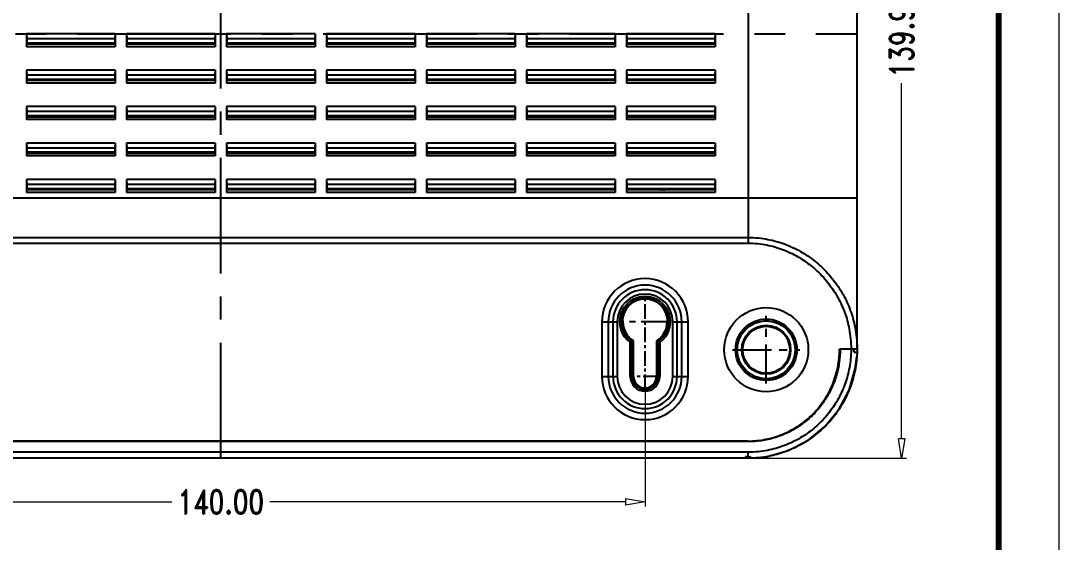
# Model space of a CAD drawing. Header units: millimetres. Extents: x 4911 to 5491, y 411 to 814.
# Drawn here: x 5320 to 5491.3, y 549.8 to 635.8 of the extents above; entities that cross this region are included whole.
import ezdxf

# ---------------------------------------------------------------- set-up
doc = ezdxf.new("R2010")
doc.units = ezdxf.units.MM
doc.linetypes.add('CENTER', pattern=[50.8, 31.75, -6.35, 6.35, -6.35])
doc.layers.add('dim', color=82, linetype='Continuous', lineweight=9)
doc.layers.add('from', color=7, linetype='Continuous', lineweight=13)
doc.styles.add('ROMAND', font='romand.shx', dxfattribs={"width": 0.75, "bigfont": 'gbcbig.shx'})
doc.dimstyles.new('YanXiu', dxfattribs={"dimtxt": 2.5, "dimasz": 2.2, "dimexe": 1, "dimexo": 0, "dimgap": 0.66, "dimtad": 0, "dimzin": 1, "dimdsep": 46, "dimtxsty": 'ROMAND', "dimblk": 'CLOSEDBLANK', "dimcen": 0, "dimclrd": 3, "dimclre": 3, "dimclrt": 7, "dimazin": 0, "dimtfac": 1, "dimtofl": 0, "dimtmove": 0, "dimatfit": 3, "dimldrblk": 'CLOSEDBLANK', "dimfxl": 1, "dimlwd": 5, "dimlwe": 5, "dimarcsym": 0})

# ---------------------------------------------------------------- blocks, each defined once
blk = doc.blocks.new('_ClosedBlank')
at = {"color": 0, "linetype": 'ByBlock', "lineweight": -2}
for p, q in [((-1, 0.167), (0, 0)), ((-1, 0.167), (-1, -0.167)), ((0, 0), (-1, -0.167))]:
    blk.add_line(p, q, dxfattribs=at)
blk = doc.blocks.new('*D49')
at = {"layer": 'Defpoints', "color": 0}
for p in [(5454.69, 703.55), (5439.48, 563.65), (5465.33, 563.65)]:
    blk.add_point(p, dxfattribs=at)
at = {"layer": 'dim', "color": 3, "lineweight": 5}
for p, q in [((5454.69, 703.55), (5466.13, 703.55)), ((5465.33, 700.35), (5465.33, 641.68)), ((5465.33, 566.85), (5465.33, 625.51)), ((5439.48, 563.65), (5466.13, 563.65))]:
    blk.add_line(p, q, dxfattribs=at)
at = {"layer": 'dim', "color": 3, "lineweight": 5, "xscale": 3.2, "yscale": 3.2, "zscale": 3.2}
for p, rotation in [((5465.33, 703.55), 90), ((5465.33, 563.65), 270)]:
    blk.add_blockref('_ClosedBlank', p, dxfattribs=dict(at, rotation=rotation))
at = {"layer": 'dim', "color": 7, "insert": (5465.33, 633.6), "char_height": 4, "attachment_point": 5, "rotation": 90, "style": 'ROMAND'}
blk.add_mtext('139.90', dxfattribs=at)
blk = doc.blocks.new('*D67')
at = {"layer": 'Defpoints', "color": 0}
for p in [(5282.99, 575.06), (5422.99, 575.01), (5422.99, 556.47)]:
    blk.add_point(p, dxfattribs=at)
at = {"layer": 'dim', "color": 3, "lineweight": 5}
for p, q in [((5282.99, 575.06), (5282.99, 555.68)), ((5422.99, 575.01), (5422.99, 555.68)), ((5286.19, 556.47), (5344.9, 556.47)), ((5419.79, 556.47), (5361.07, 556.47))]:
    blk.add_line(p, q, dxfattribs=at)
at = {"layer": 'dim', "color": 3, "lineweight": 5, "xscale": 3.2, "yscale": 3.2, "zscale": 3.2, "rotation": 180}
blk.add_blockref('_ClosedBlank', (5282.99, 556.47), dxfattribs=at)
at = {"layer": 'dim', "color": 3, "lineweight": 5, "xscale": 3.2, "yscale": 3.2, "zscale": 3.2}
blk.add_blockref('_ClosedBlank', (5422.99, 556.47), dxfattribs=at)
at = {"layer": 'dim', "color": 7, "insert": (5352.99, 556.47), "char_height": 4, "attachment_point": 5, "style": 'ROMAND'}
blk.add_mtext('140.00', dxfattribs=at)

msp = doc.modelspace()

# ---------------------------------------------------------------- linework, layer by layer
at = {"color": 1, "linetype": 'CENTER', "ltscale": 0.6}
msp.add_line((5352.986, 563.653), (5352.986, 703.546), dxfattribs=at)
at = {"color": 7, "linetype": 'Continuous'}
for p, q in [((5457.986, 581.726), (5457.986, 702.505)), ((5439.986, 684.832), (5439.986, 599.129)), ((5335.544, 633.616), (5320.928, 633.616)), ((5320.928, 633.616), (5320.928, 631.491)), ((5320.928, 633.616), (5320.986, 632.846)), ((5320.986, 632.846), (5335.486, 632.846)), ((5320.986, 632.846), (5320.986, 632.092)), ((5335.544, 633.616), (5335.486, 632.846)), ((5335.486, 632.846), (5335.486, 632.092)), ((5335.544, 633.616), (5335.544, 631.491)), ((5352.044, 633.616), (5337.428, 633.616)), ((5337.428, 633.616), (5337.428, 631.491)), ((5337.428, 633.616), (5337.486, 632.846)), ((5337.486, 632.846), (5351.986, 632.846)), ((5337.486, 632.846), (5337.486, 632.092)), ((5352.044, 633.616), (5351.986, 632.846)), ((5351.986, 632.846), (5351.986, 632.092)), ((5352.044, 633.616), (5352.044, 631.491)), ((5368.544, 633.616), (5353.928, 633.616)), ((5353.928, 633.616), (5353.928, 631.491)), ((5353.928, 633.616), (5353.986, 632.846)), ((5353.986, 632.846), (5368.486, 632.846)), ((5353.986, 632.846), (5353.986, 632.092)), ((5368.544, 633.616), (5368.486, 632.846)), ((5368.486, 632.846), (5368.486, 632.092)), ((5368.544, 633.616), (5368.544, 631.491)), ((5370.428, 633.616), (5370.428, 631.491)), ((5370.428, 633.616), (5370.486, 632.846)), ((5385.044, 633.616), (5370.428, 633.616)), ((5370.486, 632.846), (5370.486, 632.092)), ((5370.486, 632.846), (5384.986, 632.846)), ((5385.044, 633.616), (5384.986, 632.846)), ((5384.986, 632.846), (5384.986, 632.092)), ((5385.044, 633.616), (5385.044, 631.491)), ((5386.928, 633.616), (5386.928, 631.491)), ((5386.928, 633.616), (5386.986, 632.846)), ((5401.544, 633.616), (5386.928, 633.616)), ((5386.986, 632.846), (5386.986, 632.092)), ((5386.986, 632.846), (5401.486, 632.846)), ((5401.544, 633.616), (5401.486, 632.846)), ((5401.486, 632.846), (5401.486, 632.092)), ((5401.544, 633.616), (5401.544, 631.491)), ((5403.428, 633.616), (5403.428, 631.491)), ((5403.428, 633.616), (5403.486, 632.846)), ((5418.044, 633.616), (5403.428, 633.616)), ((5403.486, 632.846), (5403.486, 632.092)), ((5403.486, 632.846), (5417.986, 632.846)), ((5418.044, 633.616), (5417.986, 632.846)), ((5417.986, 632.846), (5417.986, 632.092)), ((5418.044, 633.616), (5418.044, 631.491)), ((5419.928, 633.616), (5419.928, 631.491)), ((5419.928, 633.616), (5419.986, 632.846)), ((5434.544, 633.616), (5419.928, 633.616)), ((5419.986, 632.846), (5419.986, 632.092)), ((5419.986, 632.846), (5434.486, 632.846)), ((5434.544, 633.616), (5434.486, 632.846)), ((5434.486, 632.846), (5434.486, 632.092)), ((5434.544, 633.616), (5434.544, 631.491)), ((5335.544, 631.491), (5320.928, 631.491)), ((5320.986, 631.91), (5320.968, 632.091)), ((5335.503, 631.91), (5320.968, 631.91)), ((5335.486, 632.092), (5320.986, 632.092)), ((5335.486, 631.91), (5335.503, 632.091)), ((5352.044, 631.491), (5337.428, 631.491)), ((5337.486, 631.91), (5337.468, 632.091)), ((5352.003, 631.91), (5337.468, 631.91)), ((5351.986, 632.092), (5337.486, 632.092)), ((5351.986, 631.91), (5352.003, 632.091)), ((5368.544, 631.491), (5353.928, 631.491)), ((5353.986, 631.91), (5353.968, 632.091)), ((5368.503, 631.91), (5353.968, 631.91)), ((5368.486, 632.092), (5353.986, 632.092)), ((5368.486, 631.91), (5368.503, 632.091)), ((5385.044, 631.491), (5370.428, 631.491)), ((5370.486, 631.91), (5370.468, 632.091)), ((5385.003, 631.91), (5370.468, 631.91)), ((5384.986, 632.092), (5370.486, 632.092)), ((5384.986, 631.91), (5385.003, 632.091)), ((5401.544, 631.491), (5386.928, 631.491)), ((5386.986, 631.91), (5386.968, 632.091)), ((5401.503, 631.91), (5386.968, 631.91)), ((5401.486, 632.092), (5386.986, 632.092)), ((5401.486, 631.91), (5401.503, 632.091)), ((5418.044, 631.491), (5403.428, 631.491)), ((5403.486, 631.91), (5403.468, 632.091)), ((5418.003, 631.91), (5403.468, 631.91)), ((5417.986, 632.092), (5403.486, 632.092)), ((5417.986, 631.91), (5418.003, 632.091)), ((5434.544, 631.491), (5419.928, 631.491)), ((5419.986, 631.91), (5419.968, 632.091)), ((5434.503, 631.91), (5419.968, 631.91)), ((5434.486, 632.092), (5419.986, 632.092)), ((5428.143, 631.91), (5428.143, 632.092)), ((5428.195, 631.91), (5428.195, 632.092)), ((5434.486, 631.91), (5434.503, 632.091)), ((5335.544, 627.616), (5320.928, 627.616)), ((5320.928, 627.616), (5320.928, 625.491)), ((5320.928, 627.616), (5320.986, 626.846)), ((5335.544, 627.616), (5335.486, 626.846)), ((5335.544, 627.616), (5335.544, 625.491)), ((5352.044, 627.616), (5337.428, 627.616)), ((5337.428, 627.616), (5337.428, 625.491)), ((5337.428, 627.616), (5337.486, 626.846)), ((5352.044, 627.616), (5351.986, 626.846)), ((5352.044, 627.616), (5352.044, 625.491)), ((5368.544, 627.616), (5353.928, 627.616)), ((5353.928, 627.616), (5353.928, 625.491)), ((5353.928, 627.616), (5353.986, 626.846)), ((5368.544, 627.616), (5368.486, 626.846)), ((5368.544, 627.616), (5368.544, 625.491)), ((5370.428, 627.616), (5370.428, 625.491)), ((5370.428, 627.616), (5370.486, 626.846)), ((5385.044, 627.616), (5370.428, 627.616)), ((5385.044, 627.616), (5384.986, 626.846)), ((5385.044, 627.616), (5385.044, 625.491)), ((5386.928, 627.616), (5386.928, 625.491)), ((5386.928, 627.616), (5386.986, 626.846)), ((5401.544, 627.616), (5386.928, 627.616)), ((5401.544, 627.616), (5401.486, 626.846)), ((5401.544, 627.616), (5401.544, 625.491)), ((5403.428, 627.616), (5403.428, 625.491)), ((5403.428, 627.616), (5403.486, 626.846)), ((5418.044, 627.616), (5403.428, 627.616)), ((5418.044, 627.616), (5417.986, 626.846)), ((5418.044, 627.616), (5418.044, 625.491)), ((5419.928, 627.616), (5419.928, 625.491)), ((5419.928, 627.616), (5419.986, 626.846)), ((5434.544, 627.616), (5419.928, 627.616)), ((5434.544, 627.616), (5434.486, 626.846)), ((5434.544, 627.616), (5434.544, 625.491)), ((5335.544, 625.491), (5320.928, 625.491)), ((5320.986, 625.91), (5320.968, 626.091)), ((5335.503, 625.91), (5320.968, 625.91)), ((5320.986, 626.846), (5335.486, 626.846)), ((5320.986, 626.846), (5320.986, 626.092)), ((5335.486, 626.092), (5320.986, 626.092)), ((5335.486, 626.846), (5335.486, 626.092)), ((5335.486, 625.91), (5335.503, 626.091)), ((5352.044, 625.491), (5337.428, 625.491)), ((5337.486, 625.91), (5337.468, 626.091)), ((5352.003, 625.91), (5337.468, 625.91)), ((5337.486, 626.846), (5351.986, 626.846)), ((5337.486, 626.846), (5337.486, 626.092)), ((5351.986, 626.092), (5337.486, 626.092)), ((5351.986, 626.846), (5351.986, 626.092)), ((5351.986, 625.91), (5352.003, 626.091)), ((5368.544, 625.491), (5353.928, 625.491)), ((5353.986, 625.91), (5353.968, 626.091)), ((5368.503, 625.91), (5353.968, 625.91)), ((5353.986, 626.846), (5368.486, 626.846)), ((5353.986, 626.846), (5353.986, 626.092)), ((5368.486, 626.092), (5353.986, 626.092)), ((5368.486, 626.846), (5368.486, 626.092)), ((5368.486, 625.91), (5368.503, 626.091)), ((5385.044, 625.491), (5370.428, 625.491)), ((5370.486, 625.91), (5370.468, 626.091)), ((5385.003, 625.91), (5370.468, 625.91)), ((5370.486, 626.846), (5370.486, 626.092)), ((5370.486, 626.846), (5384.986, 626.846)), ((5384.986, 626.092), (5370.486, 626.092)), ((5384.986, 626.846), (5384.986, 626.092)), ((5384.986, 625.91), (5385.003, 626.091)), ((5401.544, 625.491), (5386.928, 625.491)), ((5386.986, 625.91), (5386.968, 626.091)), ((5401.503, 625.91), (5386.968, 625.91)), ((5386.986, 626.846), (5386.986, 626.092)), ((5386.986, 626.846), (5401.486, 626.846)), ((5401.486, 626.092), (5386.986, 626.092)), ((5401.486, 626.846), (5401.486, 626.092)), ((5401.486, 625.91), (5401.503, 626.091)), ((5418.044, 625.491), (5403.428, 625.491)), ((5403.486, 625.91), (5403.468, 626.091)), ((5418.003, 625.91), (5403.468, 625.91)), ((5403.486, 626.846), (5403.486, 626.092)), ((5403.486, 626.846), (5417.986, 626.846)), ((5417.986, 626.092), (5403.486, 626.092)), ((5417.986, 626.846), (5417.986, 626.092)), ((5417.986, 625.91), (5418.003, 626.091)), ((5434.544, 625.491), (5419.928, 625.491)), ((5419.986, 625.91), (5419.968, 626.091)), ((5434.503, 625.91), (5419.968, 625.91)), ((5419.986, 626.846), (5419.986, 626.092)), ((5419.986, 626.846), (5434.486, 626.846)), ((5434.486, 626.092), (5419.986, 626.092)), ((5428.143, 625.91), (5428.143, 626.092)), ((5428.195, 625.91), (5428.195, 626.092)), ((5434.486, 626.846), (5434.486, 626.092)), ((5434.486, 625.91), (5434.503, 626.091)), ((5335.544, 621.616), (5320.928, 621.616)), ((5320.928, 621.616), (5320.928, 619.491)), ((5320.928, 621.616), (5320.986, 620.846)), ((5320.986, 620.846), (5335.486, 620.846)), ((5320.986, 620.846), (5320.986, 620.092)), ((5335.544, 621.616), (5335.486, 620.846)), ((5335.486, 620.846), (5335.486, 620.092)), ((5335.544, 621.616), (5335.544, 619.491)), ((5352.044, 621.616), (5337.428, 621.616)), ((5337.428, 621.616), (5337.428, 619.491)), ((5337.428, 621.616), (5337.486, 620.846)), ((5337.486, 620.846), (5351.986, 620.846)), ((5337.486, 620.846), (5337.486, 620.092)), ((5352.044, 621.616), (5351.986, 620.846)), ((5351.986, 620.846), (5351.986, 620.092)), ((5352.044, 621.616), (5352.044, 619.491)), ((5353.928, 621.616), (5353.928, 619.491)), ((5353.928, 621.616), (5353.986, 620.846)), ((5368.544, 621.616), (5353.928, 621.616)), ((5353.986, 620.846), (5353.986, 620.092)), ((5353.986, 620.846), (5368.486, 620.846)), ((5368.544, 621.616), (5368.486, 620.846)), ((5368.486, 620.846), (5368.486, 620.092)), ((5368.544, 621.616), (5368.544, 619.491)), ((5370.428, 621.616), (5370.428, 619.491)), ((5370.428, 621.616), (5370.486, 620.846)), ((5385.044, 621.616), (5370.428, 621.616)), ((5370.486, 620.846), (5370.486, 620.092)), ((5370.486, 620.846), (5384.986, 620.846)), ((5385.044, 621.616), (5384.986, 620.846)), ((5384.986, 620.846), (5384.986, 620.092)), ((5385.044, 621.616), (5385.044, 619.491)), ((5386.928, 621.616), (5386.928, 619.491)), ((5386.928, 621.616), (5386.986, 620.846)), ((5401.544, 621.616), (5386.928, 621.616)), ((5386.986, 620.846), (5386.986, 620.092)), ((5386.986, 620.846), (5401.486, 620.846)), ((5401.544, 621.616), (5401.486, 620.846)), ((5401.486, 620.846), (5401.486, 620.092)), ((5401.544, 621.616), (5401.544, 619.491)), ((5403.428, 621.616), (5403.428, 619.491)), ((5403.428, 621.616), (5403.486, 620.846)), ((5418.044, 621.616), (5403.428, 621.616)), ((5403.486, 620.846), (5403.486, 620.092)), ((5403.486, 620.846), (5417.986, 620.846)), ((5418.044, 621.616), (5417.986, 620.846)), ((5417.986, 620.846), (5417.986, 620.092)), ((5418.044, 621.616), (5418.044, 619.491)), ((5419.928, 621.616), (5419.928, 619.491)), ((5419.928, 621.616), (5419.986, 620.846)), ((5434.544, 621.616), (5419.928, 621.616)), ((5419.986, 620.846), (5419.986, 620.092)), ((5419.986, 620.846), (5434.486, 620.846)), ((5434.544, 621.616), (5434.486, 620.846)), ((5434.486, 620.846), (5434.486, 620.092)), ((5434.544, 621.616), (5434.544, 619.491)), ((5335.544, 619.491), (5320.928, 619.491)), ((5320.986, 619.91), (5320.968, 620.091)), ((5335.503, 619.91), (5320.968, 619.91)), ((5335.486, 620.092), (5320.986, 620.092)), ((5335.486, 619.91), (5335.503, 620.091)), ((5352.044, 619.491), (5337.428, 619.491)), ((5337.486, 619.91), (5337.468, 620.091)), ((5352.003, 619.91), (5337.468, 619.91)), ((5351.986, 620.092), (5337.486, 620.092)), ((5351.986, 619.91), (5352.003, 620.091)), ((5368.544, 619.491), (5353.928, 619.491)), ((5353.986, 619.91), (5353.968, 620.091)), ((5368.503, 619.91), (5353.968, 619.91)), ((5368.486, 620.092), (5353.986, 620.092)), ((5368.486, 619.91), (5368.503, 620.091)), ((5385.044, 619.491), (5370.428, 619.491)), ((5370.486, 619.91), (5370.468, 620.091)), ((5385.003, 619.91), (5370.468, 619.91)), ((5384.986, 620.092), (5370.486, 620.092)), ((5384.986, 619.91), (5385.003, 620.091)), ((5401.544, 619.491), (5386.928, 619.491)), ((5386.986, 619.91), (5386.968, 620.091)), ((5401.503, 619.91), (5386.968, 619.91)), ((5401.486, 620.092), (5386.986, 620.092)), ((5401.486, 619.91), (5401.503, 620.091)), ((5418.044, 619.491), (5403.428, 619.491)), ((5403.486, 619.91), (5403.468, 620.091)), ((5418.003, 619.91), (5403.468, 619.91)), ((5417.986, 620.092), (5403.486, 620.092)), ((5417.986, 619.91), (5418.003, 620.091)), ((5434.544, 619.491), (5419.928, 619.491)), ((5419.986, 619.91), (5419.968, 620.091)), ((5434.503, 619.91), (5419.968, 619.91)), ((5434.486, 620.092), (5419.986, 620.092)), ((5428.143, 619.91), (5428.143, 620.092)), ((5428.195, 619.91), (5428.195, 620.092)), ((5434.486, 619.91), (5434.503, 620.091)), ((5335.544, 615.616), (5320.928, 615.616)), ((5320.928, 615.616), (5320.928, 613.491)), ((5320.928, 615.616), (5320.986, 614.846)), ((5335.544, 615.616), (5335.486, 614.846)), ((5335.544, 615.616), (5335.544, 613.491)), ((5337.428, 615.616), (5337.428, 613.491)), ((5352.044, 615.616), (5337.428, 615.616)), ((5337.428, 615.616), (5337.486, 614.846)), ((5352.044, 615.616), (5351.986, 614.846)), ((5352.044, 615.616), (5352.044, 613.491)), ((5353.928, 615.616), (5353.928, 613.491)), ((5353.928, 615.616), (5353.986, 614.846)), ((5368.544, 615.616), (5353.928, 615.616)), ((5368.544, 615.616), (5368.486, 614.846)), ((5368.544, 615.616), (5368.544, 613.491)), ((5370.428, 615.616), (5370.428, 613.491)), ((5370.428, 615.616), (5370.486, 614.846)), ((5385.044, 615.616), (5370.428, 615.616)), ((5385.044, 615.616), (5384.986, 614.846)), ((5385.044, 615.616), (5385.044, 613.491)), ((5386.928, 615.616), (5386.928, 613.491)), ((5386.928, 615.616), (5386.986, 614.846)), ((5401.544, 615.616), (5386.928, 615.616)), ((5401.544, 615.616), (5401.486, 614.846)), ((5401.544, 615.616), (5401.544, 613.491)), ((5403.428, 615.616), (5403.428, 613.491)), ((5403.428, 615.616), (5403.486, 614.846)), ((5418.044, 615.616), (5403.428, 615.616)), ((5418.044, 615.616), (5417.986, 614.846)), ((5418.044, 615.616), (5418.044, 613.491)), ((5419.928, 615.616), (5419.928, 613.491)), ((5419.928, 615.616), (5419.986, 614.846)), ((5434.544, 615.616), (5419.928, 615.616)), ((5434.544, 615.616), (5434.486, 614.846)), ((5434.544, 615.616), (5434.544, 613.491)), ((5335.544, 613.491), (5320.928, 613.491)), ((5320.986, 613.91), (5320.968, 614.091)), ((5335.503, 613.91), (5320.968, 613.91)), ((5320.986, 614.846), (5335.486, 614.846)), ((5320.986, 614.846), (5320.986, 614.092)), ((5335.486, 614.092), (5320.986, 614.092)), ((5335.486, 614.846), (5335.486, 614.092)), ((5335.486, 613.91), (5335.503, 614.091)), ((5352.044, 613.491), (5337.428, 613.491)), ((5337.486, 613.91), (5337.468, 614.091)), ((5352.003, 613.91), (5337.468, 613.91)), ((5337.486, 614.846), (5337.486, 614.092)), ((5337.486, 614.846), (5351.986, 614.846)), ((5351.986, 614.092), (5337.486, 614.092)), ((5351.986, 614.846), (5351.986, 614.092)), ((5351.986, 613.91), (5352.003, 614.091)), ((5368.544, 613.491), (5353.928, 613.491)), ((5353.986, 613.91), (5353.968, 614.091)), ((5368.503, 613.91), (5353.968, 613.91)), ((5353.986, 614.846), (5353.986, 614.092)), ((5353.986, 614.846), (5368.486, 614.846)), ((5368.486, 614.092), (5353.986, 614.092)), ((5368.486, 614.846), (5368.486, 614.092)), ((5368.486, 613.91), (5368.503, 614.091)), ((5385.044, 613.491), (5370.428, 613.491)), ((5370.486, 613.91), (5370.468, 614.091)), ((5385.003, 613.91), (5370.468, 613.91)), ((5370.486, 614.846), (5370.486, 614.092)), ((5370.486, 614.846), (5384.986, 614.846)), ((5384.986, 614.092), (5370.486, 614.092)), ((5384.986, 614.846), (5384.986, 614.092)), ((5384.986, 613.91), (5385.003, 614.091)), ((5401.544, 613.491), (5386.928, 613.491)), ((5386.986, 613.91), (5386.968, 614.091)), ((5401.503, 613.91), (5386.968, 613.91)), ((5386.986, 614.846), (5386.986, 614.092)), ((5386.986, 614.846), (5401.486, 614.846)), ((5401.486, 614.092), (5386.986, 614.092)), ((5401.486, 614.846), (5401.486, 614.092)), ((5401.486, 613.91), (5401.503, 614.091)), ((5418.044, 613.491), (5403.428, 613.491)), ((5403.486, 613.91), (5403.468, 614.091)), ((5418.003, 613.91), (5403.468, 613.91)), ((5403.486, 614.846), (5403.486, 614.092)), ((5403.486, 614.846), (5417.986, 614.846)), ((5417.986, 614.092), (5403.486, 614.092)), ((5417.986, 614.846), (5417.986, 614.092)), ((5417.986, 613.91), (5418.003, 614.091)), ((5434.544, 613.491), (5419.928, 613.491)), ((5419.986, 613.91), (5419.968, 614.091)), ((5434.503, 613.91), (5419.968, 613.91)), ((5419.986, 614.846), (5419.986, 614.092)), ((5419.986, 614.846), (5434.486, 614.846)), ((5434.486, 614.092), (5419.986, 614.092)), ((5428.143, 613.91), (5428.143, 614.092)), ((5428.195, 613.91), (5428.195, 614.092)), ((5434.486, 614.846), (5434.486, 614.092)), ((5434.486, 613.91), (5434.503, 614.091)), ((5335.544, 609.616), (5320.928, 609.616)), ((5320.928, 609.616), (5320.928, 607.491)), ((5320.928, 609.616), (5320.986, 608.846)), ((5320.986, 608.846), (5335.486, 608.846)), ((5320.986, 608.846), (5320.986, 608.092)), ((5335.544, 609.616), (5335.486, 608.846)), ((5335.486, 608.846), (5335.486, 608.092)), ((5335.544, 609.616), (5335.544, 607.491)), ((5337.428, 609.616), (5337.428, 607.491)), ((5352.044, 609.616), (5337.428, 609.616)), ((5337.428, 609.616), (5337.486, 608.846)), ((5337.486, 608.846), (5337.486, 608.092)), ((5337.486, 608.846), (5351.986, 608.846)), ((5352.044, 609.616), (5351.986, 608.846)), ((5351.986, 608.846), (5351.986, 608.092)), ((5352.044, 609.616), (5352.044, 607.491)), ((5353.928, 609.616), (5353.928, 607.491)), ((5353.928, 609.616), (5353.986, 608.846)), ((5368.544, 609.616), (5353.928, 609.616)), ((5353.986, 608.846), (5353.986, 608.092)), ((5353.986, 608.846), (5368.486, 608.846)), ((5368.544, 609.616), (5368.486, 608.846)), ((5368.486, 608.846), (5368.486, 608.092)), ((5368.544, 609.616), (5368.544, 607.491)), ((5370.428, 609.616), (5370.428, 607.491)), ((5370.428, 609.616), (5370.486, 608.846)), ((5385.044, 609.616), (5370.428, 609.616)), ((5370.486, 608.846), (5370.486, 608.092)), ((5370.486, 608.846), (5384.986, 608.846)), ((5385.044, 609.616), (5384.986, 608.846)), ((5384.986, 608.846), (5384.986, 608.092)), ((5385.044, 609.616), (5385.044, 607.491)), ((5386.928, 609.616), (5386.928, 607.491)), ((5386.928, 609.616), (5386.986, 608.846)), ((5401.544, 609.616), (5386.928, 609.616)), ((5386.986, 608.846), (5386.986, 608.092)), ((5386.986, 608.846), (5401.486, 608.846)), ((5401.544, 609.616), (5401.486, 608.846)), ((5401.486, 608.846), (5401.486, 608.092)), ((5401.544, 609.616), (5401.544, 607.491)), ((5403.428, 609.616), (5403.428, 607.491)), ((5403.428, 609.616), (5403.486, 608.846)), ((5418.044, 609.616), (5403.428, 609.616)), ((5403.486, 608.846), (5403.486, 608.092)), ((5403.486, 608.846), (5417.986, 608.846)), ((5418.044, 609.616), (5417.986, 608.846)), ((5417.986, 608.846), (5417.986, 608.092)), ((5418.044, 609.616), (5418.044, 607.491)), ((5419.928, 609.616), (5419.928, 607.491)), ((5419.928, 609.616), (5419.986, 608.846)), ((5434.544, 609.616), (5419.928, 609.616)), ((5419.986, 608.846), (5419.986, 608.092)), ((5419.986, 608.846), (5434.486, 608.846)), ((5434.544, 609.616), (5434.486, 608.846)), ((5434.486, 608.846), (5434.486, 608.092)), ((5434.544, 609.616), (5434.544, 607.491)), ((5335.544, 607.491), (5320.928, 607.491)), ((5320.986, 607.91), (5320.968, 608.091)), ((5335.503, 607.91), (5320.968, 607.91)), ((5335.486, 608.092), (5320.986, 608.092)), ((5335.486, 607.91), (5335.503, 608.091)), ((5352.044, 607.491), (5337.428, 607.491)), ((5337.486, 607.91), (5337.468, 608.091)), ((5352.003, 607.91), (5337.468, 607.91)), ((5351.986, 608.092), (5337.486, 608.092)), ((5351.986, 607.91), (5352.003, 608.091)), ((5368.544, 607.491), (5353.928, 607.491)), ((5353.986, 607.91), (5353.968, 608.091)), ((5368.503, 607.91), (5353.968, 607.91)), ((5368.486, 608.092), (5353.986, 608.092)), ((5368.486, 607.91), (5368.503, 608.091)), ((5385.044, 607.491), (5370.428, 607.491)), ((5370.486, 607.91), (5370.468, 608.091)), ((5385.003, 607.91), (5370.468, 607.91)), ((5384.986, 608.092), (5370.486, 608.092)), ((5384.986, 607.91), (5385.003, 608.091)), ((5401.544, 607.491), (5386.928, 607.491)), ((5386.986, 607.91), (5386.968, 608.091)), ((5401.503, 607.91), (5386.968, 607.91)), ((5401.486, 608.092), (5386.986, 608.092)), ((5401.486, 607.91), (5401.503, 608.091)), ((5418.044, 607.491), (5403.428, 607.491)), ((5403.486, 607.91), (5403.468, 608.091)), ((5418.003, 607.91), (5403.468, 607.91)), ((5417.986, 608.092), (5403.486, 608.092)), ((5417.986, 607.91), (5418.003, 608.091)), ((5434.544, 607.491), (5419.928, 607.491)), ((5419.986, 607.91), (5419.968, 608.091)), ((5434.503, 607.91), (5419.968, 607.91)), ((5434.486, 608.092), (5419.986, 608.092)), ((5434.486, 607.91), (5434.503, 608.091)), ((5457.986, 606.546), (5247.986, 606.546)), ((5265.986, 600.057), (5439.986, 600.057)), ((5265.986, 599.129), (5439.986, 599.129)), ((5415.865, 586.145), (5415.865, 577.145)), ((5415.865, 586.145), (5418.4, 586.145)), ((5416.925, 586.145), (5416.925, 577.145)), ((5417.693, 586.145), (5417.693, 577.145)), ((5418.4, 586.145), (5418.4, 577.145)), ((5419.236, 586.145), (5419.336, 586.145)), ((5426.636, 586.145), (5426.736, 586.145)), ((5427.572, 577.145), (5427.572, 586.145)), ((5427.572, 586.145), (5430.107, 586.145)), ((5428.279, 577.145), (5428.279, 586.145)), ((5429.047, 577.145), (5429.047, 586.145)), ((5430.107, 577.145), (5430.107, 586.145)), ((5420.648, 583.038), (5420.467, 582.798)), ((5420.547, 577.145), (5420.547, 582.639)), ((5420.547, 582.639), (5420.847, 582.639)), ((5420.698, 583.066), (5420.648, 583.038)), ((5420.847, 577.145), (5420.847, 582.639)), ((5420.899, 577.145), (5420.899, 582.665)), ((5421.086, 577.145), (5421.086, 582.812)), ((5424.886, 582.812), (5424.886, 577.145)), ((5425.072, 582.665), (5425.072, 577.145)), ((5425.125, 582.639), (5425.125, 577.145)), ((5425.125, 582.639), (5425.425, 582.639)), ((5425.274, 583.066), (5425.324, 583.038)), ((5425.505, 582.798), (5425.324, 583.038)), ((5425.425, 582.639), (5425.425, 577.145)), ((5456.986, 581.626), (5455.086, 581.626)), ((5457.512, 581.137), (5457.486, 581.637)), ((5457.979, 581.223), (5457.936, 580.392)), ((5457.979, 581.726), (5457.979, 581.223)), ((5415.865, 577.145), (5418.4, 577.145)), ((5420.547, 577.145), (5420.899, 577.145)), ((5425.072, 577.145), (5425.425, 577.145)), ((5427.572, 577.145), (5430.107, 577.145)), ((5439.986, 566.496), (5265.986, 566.496)), ((5439.986, 566.395), (5265.986, 566.395)), ((5439.986, 564.653), (5265.986, 564.653)), ((5439.986, 563.904), (5439.586, 563.904)), ((5439.986, 563.904), (5439.986, 564.653)), ((5439.986, 563.904), (5440.386, 563.904)), ((5439.491, 563.653), (5266.481, 563.653))]:
    msp.add_line(p, q, dxfattribs=at)
at = {"color": 1, "linetype": 'CENTER', "ltscale": 0.8}
msp.add_line((5247.986, 633.599), (5457.986, 633.599), dxfattribs=at)
at = {"color": 1, "linetype": 'CENTER', "ltscale": 0.076}
for p, q in [((5422.986, 575.055), (5422.986, 590.27)), ((5425.076, 577.145), (5420.896, 577.145))]:
    msp.add_line(p, q, dxfattribs=at)
at = {"color": 1, "linetype": 'CENTER', "ltscale": 0.15}
msp.add_line((5427.111, 586.145), (5418.861, 586.145), dxfattribs=at)
at = {"color": 1, "linetype": 'CENTER', "ltscale": 0.202458}
for p, q in [((5442.986, 575.978), (5442.986, 587.113)), ((5437.418, 581.546), (5448.554, 581.546))]:
    msp.add_line(p, q, dxfattribs=at)
at = {"color": 7, "linetype": 'Continuous'}
msp.add_lwpolyline([(5440.483, 563.66), (5443.169, 563.94), (5446.63, 564.93), (5449.834, 566.594), (5452.644, 568.876), (5454.953, 571.678), (5456.654, 574.901), (5457.678, 578.41), (5457.936, 580.392)], dxfattribs=at)
for radius in [6.937, 5.061, 4.78, 4.026, 3.97, 3.871]:
    msp.add_circle((5442.986, 581.546), radius, dxfattribs=at)
for centre, radius, start, end in [((5422.986, 586.145), 7.121, 0, 180), ((5422.986, 586.145), 6.061, 0, 180), ((5422.986, 586.145), 5.293, 0, 180), ((5422.986, 586.145), 4.586, 0, 180), ((5422.986, 586.145), 4.189, 306.96214, 233.04663), ((5422.986, 586.145), 3.889, 306.96016, 233.03984), ((5422.986, 586.145), 3.75, 0, 180), ((5422.986, 586.145), 3.836, 181.72131, 233.38573), ((5422.986, 586.145), 3.65, 180, 235.39781), ((5422.986, 586.145), 3.65, 304.60219, 0), ((5422.986, 586.145), 3.836, 306.61427, 358.27869), ((5420.347, 582.638), 0.5, 0.01316, 53.02655), ((5420.4, 582.665), 0.5, 359.99896, 53.38678), ((5412.143, 600.08), 19.493, 296.51974, 296.69259), ((5420.686, 582.812), 0.4, 18.45665, 55.3999), ((5420.684, 582.812), 0.402, 0.0497, 18.40484), ((5425.286, 582.812), 0.4, 143.07, 180.0021), ((5425.287, 582.81), 0.402, 124.65202, 143.01806), ((5425.572, 582.665), 0.5, 126.61322, 180.00104), ((5433.851, 600.125), 19.542, 243.30752, 243.47993), ((5425.625, 582.638), 0.5, 126.97351, 179.9866), ((5457.105, 589.373), 7.746, 272.05402, 272.82115), ((5422.986, 577.145), 7.121, 180, 0), ((5422.986, 577.145), 6.061, 180, 0), ((5422.986, 577.145), 5.293, 180, 0), ((5422.986, 577.145), 4.586, 180, 0), ((5422.986, 577.145), 2.439, 180, 0), ((5422.986, 577.145), 2.139, 180, 0), ((5422.986, 577.145), 2.086, 180, 0), ((5422.986, 577.145), 1.9, 180, 0)]:
    msp.add_arc(centre, radius, start, end, dxfattribs=at)
for centre, major_axis, ratio, start_param, end_param in [((5425.539, 610.492), (1.844, -1.844), 0.9972647, -0.7325143, -0.406168), ((5425.592, 610.44), (1.844, -1.844), 0.9972647, -0.6024914, -0.3614517), ((5422.986, 579.721), (0, 8.568), 0.661589, 7.0061211, 7.0262242), ((5422.986, 579.721), (0, 8.568), 0.661589, -0.7430389, -0.7229358)]:
    msp.add_ellipse(centre, major_axis=major_axis, ratio=ratio, start_param=start_param, end_param=end_param, dxfattribs=at)
for points, start_tangent, end_tangent in [([(5439.986, 600.057), (5441.71, 599.968), (5443.241, 599.742), (5444.631, 599.413), (5445.979, 598.978), (5447.321, 598.422), (5448.615, 597.759), (5449.841, 597), (5451.002, 596.147), (5452.096, 595.204), (5453.114, 594.178), (5454.05, 593.078), (5454.899, 591.907), (5455.656, 590.667), (5456.312, 589.371), (5456.858, 588.041), (5457.298, 586.681), (5457.644, 585.228), (5457.888, 583.596), (5457.986, 581.726)], (1, -0.000009), (-0.0000332, -1)), ([(5439.986, 599.129), (5441.617, 599.044), (5443.066, 598.824), (5444.383, 598.505), (5445.66, 598.084), (5446.932, 597.547), (5448.156, 596.91), (5449.315, 596.182), (5450.413, 595.365), (5451.447, 594.463), (5452.411, 593.483), (5453.295, 592.434), (5454.096, 591.318), (5454.81, 590.14), (5455.427, 588.908), (5455.94, 587.645), (5456.352, 586.352), (5456.676, 584.967), (5456.902, 583.409), (5456.986, 581.626)], (1, -0.0000259), (-0.0059716, -0.9999822)), ([(5420.468, 582.798), (5420.49, 582.778), (5420.512, 582.752), (5420.53, 582.72), (5420.542, 582.682), (5420.547, 582.639)], (0.7990757, -0.6012305), (0.0001829, -1)), ([(5425.425, 582.639), (5425.427, 582.669), (5425.435, 582.702), (5425.45, 582.735), (5425.473, 582.768), (5425.505, 582.798)], (-0.0000327, 1), (0.7989571, 0.601388)), ([(5439.986, 566.496), (5442.887, 566.781), (5445.721, 567.631), (5448.353, 569.03), (5450.664, 570.931), (5452.554, 573.241), (5453.948, 575.866), (5454.798, 578.7), (5455.086, 581.626)], (1, 0), (0.0000097, 1)), ([(5456.986, 581.626), (5456.902, 580.041), (5456.701, 578.624), (5456.403, 577.301), (5456.005, 576.01), (5455.501, 574.742), (5454.897, 573.518), (5454.199, 572.351), (5453.409, 571.245), (5452.532, 570.204), (5451.577, 569.236), (5450.55, 568.347), (5449.456, 567.544), (5448.298, 566.83), (5447.085, 566.212), (5445.838, 565.698), (5444.562, 565.286), (5443.199, 564.963), (5441.683, 564.739), (5439.986, 564.653)], (-0.0059386, -0.9999824), (-1, -0.0000135)), ([(5455.186, 581.626), (5455.032, 579.479), (5454.579, 577.373), (5453.834, 575.348), (5452.811, 573.454), (5451.526, 571.717), (5450.005, 570.175), (5448.269, 568.855), (5446.358, 567.799), (5444.305, 567.027), (5442.166, 566.556), (5439.986, 566.395)], (-0.0000097, -1), (-1, 0)), ([(5457.986, 581.726), (5457.91, 581.683), (5457.693, 581.651), (5457.368, 581.632), (5456.986, 581.626)], (-0.0000664, -1), (-1, -0.0000116)), ([(5456.986, 581.626), (5457.163, 581.627), (5457.33, 581.631), (5457.382, 581.633)], (1, 0.0000083), (0.9993495, 0.0360631)), ([(5457.512, 581.137), (5457.761, 581.157), (5457.923, 581.186), (5457.979, 581.223)], (0.9985564, 0.053713), (0.0000073, 1)), ([(5457.936, 580.392), (5457.863, 579.627), (5457.636, 578.191), (5457.313, 576.837), (5456.888, 575.511), (5456.357, 574.208), (5455.725, 572.95), (5454.999, 571.749), (5454.181, 570.61), (5453.277, 569.538), (5452.294, 568.539), (5451.238, 567.62), (5450.115, 566.785), (5448.926, 566.039), (5447.68, 565.388), (5446.399, 564.842), (5445.092, 564.4), (5443.711, 564.05), (5442.188, 563.793), (5440.484, 563.663)], (-0.0743521, -0.9972321), (-0.9996005, -0.0282625)), ([(5439.487, 563.651), (5439.512, 563.705), (5439.586, 563.904)], (0.9864808, 0.1638767), (0.3382311, 0.9410631)), ([(5440.386, 563.904), (5440.437, 563.764), (5440.471, 563.681), (5440.482, 563.661)], (0.3387116, -0.9408902), (0.7816912, -0.6236657))]:
    msp.add_spline(points, degree=3, dxfattribs=dict(at, start_tangent=start_tangent, end_tangent=end_tangent))
at = {"layer": 'from'}
msp.add_lwpolyline([(4911.271, 410.979), (5491.33, 410.979), (5491.33, 814.068), (4911.271, 814.068)], close=True, dxfattribs=at)
at = {"layer": 'from', "const_width": 1}
msp.add_lwpolyline([(4921.268, 420.976), (4921.268, 804.071), (5481.333, 804.071), (5481.333, 420.976), (4921.268, 420.976)], dxfattribs=at)

# ---------------------------------------------------------------- dimensions: what is measured, and where the dimension line sits
at = {"layer": 'dim'}
dim = msp.add_linear_dim(base=(5465.33, 563.65), p1=(5454.686, 703.546), p2=(5439.48, 563.65), angle=90, dimstyle='YanXiu', override={"dimtxt": 4, "dimasz": 3.2, "dimexe": 0.7996, "dimgap": 0.7996}, dxfattribs=at)
dim.commit()
dim.dimension.update_dxf_attribs({"geometry": '*D49', "text_midpoint": (5465.33, 633.598)})
dim = msp.add_linear_dim(base=(5422.986, 556.475), p1=(5282.986, 575.059), p2=(5422.986, 575.006), dimstyle='YanXiu', override={"dimtxt": 4, "dimasz": 3.2, "dimexe": 0.7996, "dimgap": 0.7996}, dxfattribs=at)
dim.commit()
dim.dimension.update_dxf_attribs({"geometry": '*D67', "text_midpoint": (5352.986, 556.475)})

doc.saveas('drawing.dxf')
